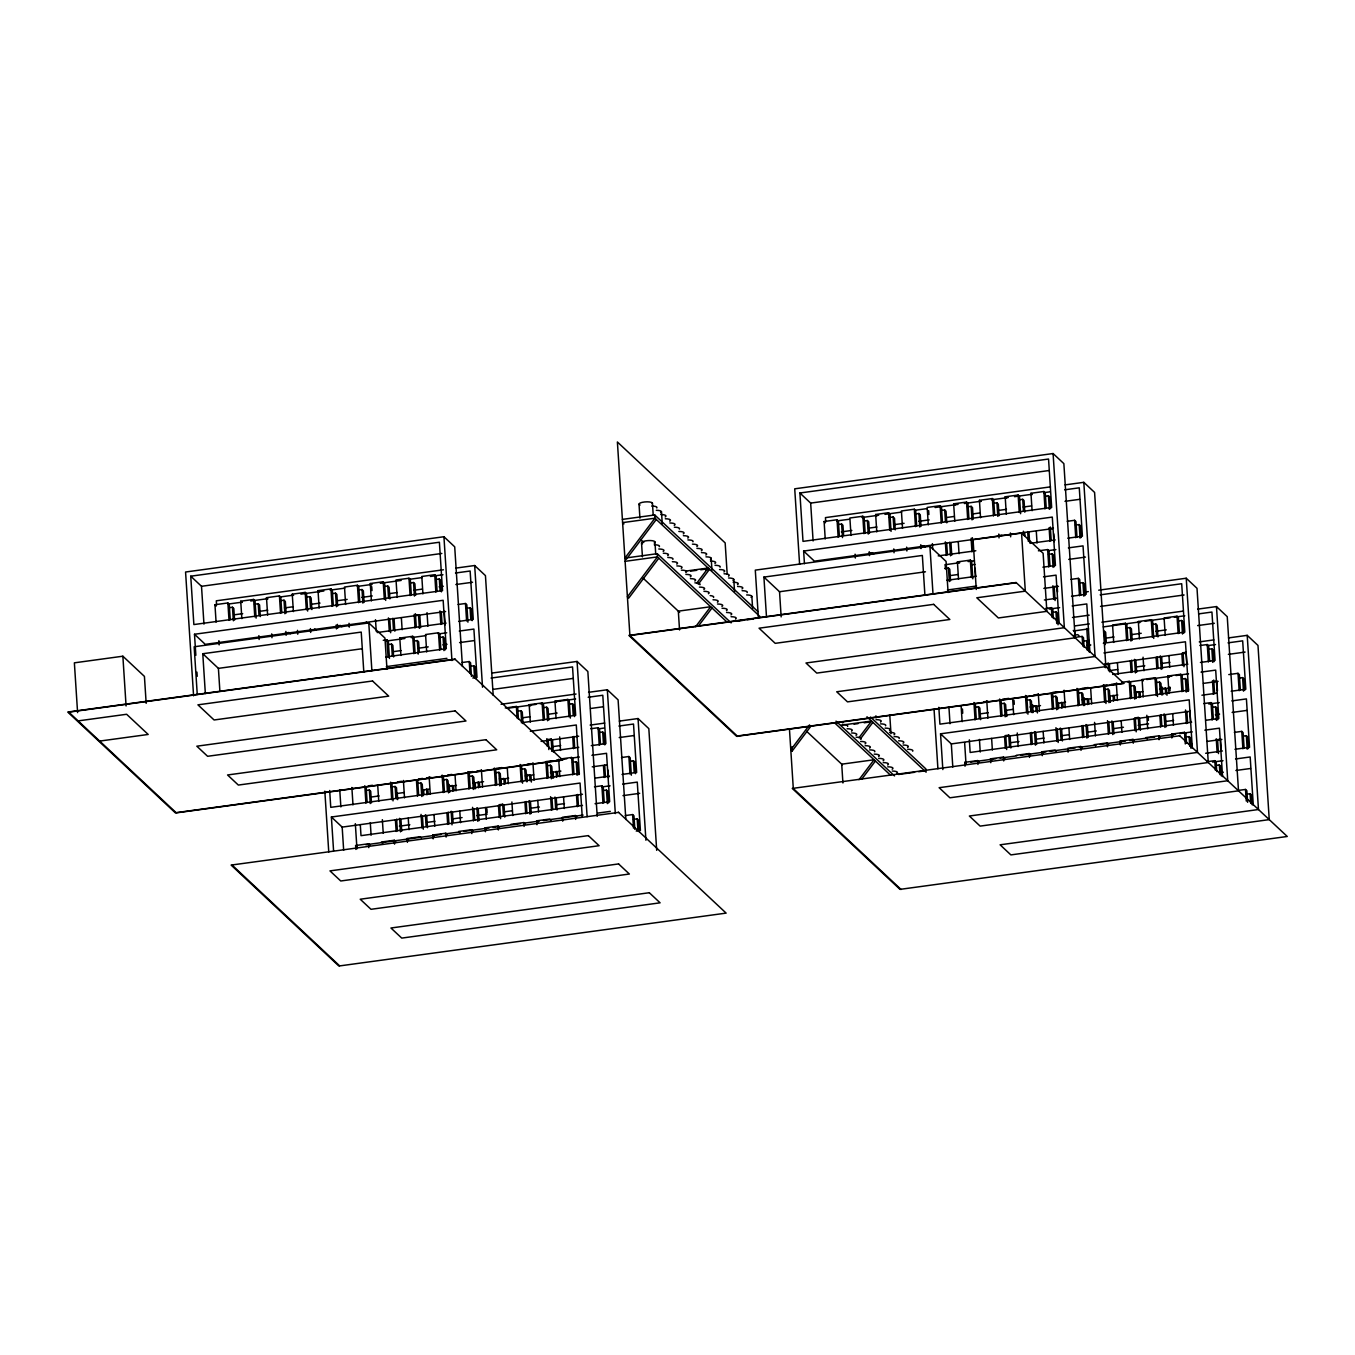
<?xml version="1.0" encoding="UTF-8"?>
<svg xmlns="http://www.w3.org/2000/svg" width="1355" height="1355" viewBox="0 0 1355 1355"><rect width="100%" height="100%" fill="white"/><g stroke="black" fill="none" stroke-linecap="round" stroke-linejoin="round"><path stroke-width="1.5" d="M656.294 519.456L626.247 559.361L624.909 558.091L654.939 518.203L654.736 514.968L622.402 519.388M658.801 558.175L628.754 598.063L627.399 596.81L657.446 556.905L657.243 553.687L624.909 558.091M696.893 582.989L708.157 568.033L685.918 571.065M698.232 584.259L709.495 569.303L705.464 569.845M695.64 626.688L710.664 606.735L678.33 611.156L679.533 629.94M698.232 626.281L712.002 608.005M809.562 724.891L790.795 749.823L792.133 751.093L810.917 726.161M859.019 737.679L871.536 721.063L841.235 725.196M860.374 738.949L872.891 722.317M859.019 779.718L874.043 759.765L841.709 764.186L842.929 782.97M861.628 779.311L875.398 761.036M462.445 666.44L454.704 546.827L443.932 536.732L185.567 572.013L193.579 695.826M1053.089 453.535L1064.352 627.704L805.988 663.002L816.76 673.096L1075.125 637.798L1063.861 463.63L1053.089 453.535L794.724 488.816L799.602 564.374M190.733 576.197L439.393 542.237L442.526 590.611L193.867 624.57L190.733 576.197L201.505 586.292L203.961 624.147M799.89 493L1048.55 459.04L1051.666 507.414L803.007 541.373L799.89 493L810.663 503.095L813.102 540.95M201.505 586.292L441.815 553.467M810.663 503.095L1048.872 470.558M443.424 569.794L216.309 600.807L216.58 605.008M455.924 568.084L474.673 565.526L485.446 575.621L493.186 695.234M1050.481 486.868L825.449 517.61L825.72 521.811M1065.064 484.887L1083.814 482.329L1094.586 492.407L1105.849 666.592L847.502 701.873L836.713 691.778L1095.077 656.498L1083.814 482.329M216.089 622.148L214.954 604.72L227.894 602.958L229.249 604.228L230.248 619.709M241.851 618.625L240.733 601.213L253.656 599.435L255.011 600.705L256.129 618.117M267.629 615.102L266.495 597.691L279.435 595.912L280.773 597.182L281.772 612.663M293.391 611.579L292.257 594.168L305.197 592.406L306.552 593.659L307.67 611.071M319.153 608.073L318.035 590.645L330.959 588.883L332.314 590.136L333.313 605.617M359.786 602.01L358.787 586.529L357.432 585.258L344.509 587.037L345.627 604.449M371.406 600.926L370.271 583.514L383.211 581.752L384.549 583.006L385.684 600.417M411.327 594.964L410.328 579.483L408.973 578.229L396.033 579.991L397.167 597.403M437.089 591.457L436.09 575.977L434.735 574.706L421.812 576.468L422.929 593.897M825.229 538.951L824.111 521.523L837.034 519.761L838.389 521.014L839.389 536.512M865.151 532.989L864.151 517.508L862.813 516.238L849.873 518L851.008 535.428M876.77 531.905L875.652 514.494L888.575 512.715L889.93 513.985L891.048 531.397M916.691 525.943L915.692 510.462L914.337 509.209L901.414 510.971L902.532 528.382M942.453 522.42L941.454 506.939L940.116 505.686L927.176 507.448L928.311 524.859M954.784 521.252L953.649 503.84L966.589 502.061L967.927 503.332L968.944 518.813M980.546 517.729L979.428 500.317L992.351 498.555L993.706 499.809L994.706 515.29M1006.308 514.206L1005.19 496.794L1018.13 495.032L1019.468 496.286L1020.603 513.714M1032.087 510.7L1030.952 493.271L1043.892 491.509L1045.23 492.763L1046.246 508.26M227.742 604.127L242.359 602.128M250.726 600.993L267.443 598.707M279.977 596.996L292.511 595.285M300.878 594.134L323.862 591M330.129 590.136L344.763 588.138M357.297 586.427L371.914 584.428M380.281 583.294L401.182 580.431M409.532 579.296L422.066 577.586M430.433 576.451L442.966 574.723M455.5 573.013L470.134 571.014L473.268 619.404L458.634 621.403M836.882 520.93L849.433 519.219M861.966 517.508L878.684 515.222M884.951 514.358L901.668 512.088M916.285 510.09L926.735 508.65M935.102 507.515L958.087 504.382M964.354 503.518L981.071 501.231M991.521 499.809L1008.239 497.522M1014.505 496.675L1031.223 494.389M1043.756 492.678L1050.023 491.814M1064.657 489.816L1079.274 487.817L1082.408 536.207L1067.774 538.206M228.775 607.751L232.467 607.243L233.822 608.497L234.567 620.116M254.537 604.228L258.229 603.72L259.584 604.991L260.329 616.593M280.316 600.705L284.008 600.197L285.346 601.468L286.108 613.07M306.078 597.182L309.77 596.691L311.125 597.945L311.87 609.564M331.839 593.676L335.532 593.168L336.887 594.422L337.632 606.041M358.313 590.052L362.022 589.544L363.36 590.814L364.105 602.416M384.092 586.529L387.784 586.038L389.122 587.291L389.884 598.91M409.854 583.023L413.546 582.515L414.901 583.768L415.646 595.387M435.616 579.5L439.325 578.991L440.663 580.245L441.408 591.864M837.915 524.554L841.624 524.046L842.962 525.3L843.589 534.988M863.694 521.031L867.386 520.523L868.724 521.794L869.487 533.396M889.456 517.508L893.148 517L894.503 518.271L895.248 529.873M915.218 513.985L918.927 513.494L920.265 514.748L921.01 526.367M940.997 510.479L944.689 509.971L946.027 511.225L946.789 522.844M967.47 506.855L971.162 506.347L972.517 507.617L973.263 519.219M993.232 503.332L996.924 502.824L998.279 504.094L999.025 515.713M1018.994 499.826L1022.703 499.318L1024.041 500.571L1024.803 512.19M1044.773 496.303L1048.465 495.795L1049.82 497.048L1050.565 508.667M625.112 561.326L657.446 556.905L727.262 622.284M234.33 614.797L242.697 613.646M259.415 611.359L267.765 610.224M284.482 607.938L292.849 606.803M311.65 604.228L320.017 603.094M336.734 600.807L347.168 599.384M361.802 597.386L372.252 595.946M388.97 593.676L397.32 592.525M414.037 590.238L422.404 589.103M439.122 586.817L443.288 586.258M455.839 584.53L472.556 582.26M841.387 531.871L851.838 530.449M868.555 528.162L876.922 527.027M893.639 524.741L904.09 523.318M918.707 521.319L929.157 519.897M945.875 517.61L954.225 516.458M973.042 513.901L979.309 513.037M998.11 510.479L1006.477 509.328M1023.194 507.041L1031.545 505.906M1064.979 501.333L1079.613 499.334M195.848 655.295L194.493 634.259L443.153 600.299L446.286 648.672L385.684 656.955M804.447 563.68L803.634 551.062L1052.293 517.085L1055.426 565.475L1042.893 567.186M690.644 571.149L696.707 570.32M700.738 569.778L706.802 568.948M458.092 604.499L465.476 603.5L466.831 604.753L467.949 622.165M1067.232 521.302L1074.634 520.303L1075.972 521.556L1076.971 537.037M285.278 633.022L288.971 632.514L290.326 633.767M336.819 625.976L340.512 625.468L341.85 626.738M414.816 615.322L418.526 614.814L419.864 616.085L420.609 627.687M466.357 608.276L470.049 607.785L471.405 609.039L472.15 620.658M868.657 553.331L872.349 552.823L873.704 554.093M920.197 546.302L923.89 545.794L925.228 547.047M998.195 535.648L1001.904 535.14M1049.735 528.602L1053.428 528.094M1075.497 525.079L1079.207 524.571L1080.545 525.842L1081.29 537.461M445.575 611.528L205.266 644.353L194.493 634.259M1052.632 528.619L814.406 561.156L803.634 551.062M1021.551 533.091L1025.312 591.153L976.803 597.775L998.364 617.965L1046.856 611.342L1043.113 553.28L1021.551 533.091L973.059 539.713L976.278 589.476M146.171 703.347L144.426 676.399L122.865 656.21L74.373 662.832L77.591 712.595M386.971 669.167L384.956 638.07L368.78 622.927L194.172 646.775L197.254 694.471M948.094 592.525L946.078 561.427L929.92 546.285L755.294 570.133L758.394 617.829M205.35 693.574L202.776 653.737L361.226 632.091L363.801 671.928M766.49 616.932L763.915 577.095L922.348 555.448L924.923 595.285M377.147 632.531L446.1 623.114M938.219 555.889L975.837 550.757M1030.173 543.338L1055.24 539.917M383.262 640.305L386.954 639.797L388.309 641.067L389.444 658.479M400.928 655.464L399.793 638.053L412.733 636.291L414.071 637.544L415.07 653.025M440.849 649.502L439.85 634.021L438.495 632.768L425.555 634.53L426.69 651.941M958.527 579.313L957.409 561.885L970.349 560.123L971.687 561.393L972.822 578.805M1038.404 550.824L1047.652 549.571L1048.99 550.824L1049.989 566.305M386.124 641.067L404.925 638.493M411.192 637.646L425.826 635.647M438.359 633.937L446.727 632.785M459.26 631.074L473.894 629.076L477.011 677.466L472.844 678.025M945.129 564.713L959.747 562.715M968.114 561.58L974.38 560.716M1047.517 550.74L1055.867 549.588M1068.401 547.877L1083.035 545.879L1086.168 594.269L1071.534 596.268M387.835 644.59L391.544 644.082L392.882 645.353L393.628 656.955M413.614 641.067L417.306 640.576L418.644 641.83L419.271 651.501M439.376 637.561L443.068 637.053L444.423 638.307L445.168 649.926M944.74 568.524L948.449 568.033L949.787 569.286L950.533 580.905M971.213 564.916L974.923 564.408M1048.516 554.364L1052.225 553.856L1053.563 555.11L1054.326 566.729M202.776 653.737L218.409 668.371L362.259 648.723M763.915 577.095L779.532 591.729L925.465 571.793M392.713 651.721L401.08 650.586M417.797 648.3L428.248 646.877M442.865 644.878L447.048 644.303M459.582 642.592L474.216 640.593M949.635 575.672L957.985 574.52M1068.739 559.395L1085.457 557.108M946.772 580.313L976.023 576.315M386.311 666.626L446.913 658.344M947.399 589.984L976.65 586.004M1043.519 576.857L1056.053 575.147L1059.187 623.537M455.195 659.377L68.783 712.154L176.099 812.661L562.511 759.884M727.195 574.3L725.162 542.915L617.389 441.984L629.906 635.512L1016.318 582.735M737.103 621.183L743.167 620.353M747.215 619.811L753.278 618.981M461.835 662.561L469.237 661.545L470.575 662.815L471.455 676.365M1070.992 579.364L1078.377 578.348L1079.732 579.618L1080.731 595.099M470.117 666.338L473.81 665.83L475.148 667.1L475.91 678.703M1053.496 586.664L1057.188 586.156L1057.561 591.966M1079.258 583.141L1082.95 582.633L1084.305 583.903L1085.05 595.506M1043.841 588.392L1058.475 586.393M78.116 720.894L126.625 714.271L148.186 734.461L99.677 741.083M491.662 673.096L577.078 661.443L587.85 671.521L597.216 816.32M1084.136 592.186L1088.302 591.61M1098.719 590.187L1186.235 578.229L1197.007 588.324L1208.27 762.509L949.906 797.79L939.134 787.695L1197.498 752.415L1186.235 578.229M1044.366 599.977L1056.917 598.249M491.052 678.059L572.538 666.931L575.672 715.321L521.336 722.74M1100.192 594.862L1181.696 583.734L1184.812 632.124L1103.326 643.252M1045.857 608.378L1051.395 607.633L1052.75 608.886L1053.377 618.558M1049.177 609.073L1059.627 607.65M1072.161 605.939L1086.795 603.94L1089.911 652.314M1052.276 612.409L1055.968 611.901L1057.323 613.171L1058.069 624.791M493.474 689.305L572.877 678.449M1100.531 606.396L1184.101 594.981M1072.483 617.457L1089.2 615.17M501.062 704.278L576.061 694.031M588.561 692.32L607.328 689.763L618.1 699.858L625.841 819.47M1074.786 625.908L1089.369 623.927M1101.869 622.216L1183.135 611.122M1197.718 609.123L1216.468 606.566L1227.24 616.66L1238.504 790.829L980.139 826.11L969.367 816.015L1227.732 780.734L1216.468 606.566M505.263 707.971L516.357 706.446L517.695 707.716L518.457 719.319M530.313 722.113L529.178 704.702L542.119 702.923L543.474 704.193L544.473 719.674M556.075 718.59L554.957 701.179L567.88 699.417L569.236 700.671L570.353 718.082M1127.851 640L1126.852 624.52L1125.497 623.249L1112.574 625.011L1113.691 642.439M1139.453 638.916L1138.336 621.505L1151.276 619.726L1152.614 620.996L1153.749 638.408M1179.392 632.954L1178.376 617.474L1177.038 616.203L1164.097 617.982L1165.232 635.393M508.752 708.106L535.919 704.397M540.103 703.821L575.621 698.977M588.155 697.266L602.789 695.267L605.905 743.641L591.288 745.64M1074.024 630.905L1088.641 628.906M1103.275 626.908L1140.893 621.759M1145.06 621.2L1170.144 617.761M1174.311 617.202L1184.761 615.78M1199.395 613.781L1211.929 612.054L1215.062 660.444L1200.428 662.443M517.237 711.24L520.93 710.731L522.268 712.002L523.03 723.604M542.999 707.716L546.692 707.208L548.047 708.479L548.792 720.081M568.761 704.193L572.471 703.702L573.809 704.956L574.554 716.575M1074.142 635.173L1077.835 634.665L1079.173 635.935M1126.378 628.043L1130.07 627.534L1131.425 628.805L1132.17 640.407M1152.14 624.52L1155.849 624.011L1157.187 625.282L1157.949 636.884M1177.918 620.996L1181.611 620.488L1182.966 621.759L1183.711 633.361M1074.752 637.426L1082.137 636.41L1083.475 637.68L1084.102 647.351M521.624 717.913L529.974 716.761M548.775 714.204L557.142 713.052M590.577 708.496L603.111 706.785M1082.713 641.271L1088.98 640.424M1105.697 638.137L1114.047 637.002M1130.764 634.716L1141.215 633.293M1155.849 631.295L1166.282 629.855M1197.634 625.587L1214.351 623.3M1086.608 645.539L1090.792 644.963M530.33 731.277L576.298 724.993L579.296 774.501M1103.952 652.924L1185.439 641.796L1188.572 690.186L939.913 724.146L938.829 707.31M590.136 725.094L604.72 723.096M619.303 721.114L638.053 718.54L648.825 728.634L656.701 850.347M1199.277 641.897L1213.86 639.899M1228.46 637.917L1247.21 635.343L1257.982 645.437L1269.245 819.623L1010.881 854.903L1000.109 844.809L1258.473 809.528L1247.21 635.343M590.746 728.736L598.131 727.737L599.469 728.99L600.485 744.471M1199.886 645.539L1207.271 644.54L1208.626 645.793L1209.625 661.274M597.995 728.905L604.262 728.042M618.896 726.043L633.513 724.044L636.647 772.435L622.013 774.433M1207.136 645.708L1215.503 644.557M1228.036 642.846L1242.67 640.847L1245.804 689.238L1231.17 691.236M547.471 739.559L551.163 739.051L552.518 740.321L553.263 751.923M599.012 732.53L602.704 732.022L604.059 733.275L604.804 744.894M1182.39 652.839L1186.082 652.331L1186.828 663.95M1208.152 649.316L1211.844 648.825L1213.199 650.078L1213.945 661.697M541.102 741.371L578.721 736.222M1104.274 664.441L1185.777 653.313M552.349 746.69L560.716 745.555M619.218 737.56L633.852 735.562M1109.254 670.64L1117.621 669.489M1136.422 666.931L1144.789 665.779M1161.506 663.493L1169.856 662.358M1228.375 654.363L1245.093 652.077M551.587 751.06L578.754 747.35M1112.675 674.434L1187.895 664.153M560.563 758.986L571.641 757.462L572.996 758.732L573.995 774.213M1121.872 682.31L1129.257 681.311L1130.595 682.564L1131.611 698.045M1143.214 696.978L1142.096 679.549L1155.019 677.788L1156.374 679.058L1157.492 696.47M1168.975 693.455L1167.858 676.043L1180.798 674.265L1182.136 675.535L1183.135 691.016M368.323 785.849L372.506 785.29M397.574 781.852L401.757 781.293M418.475 779.006L422.658 778.431M426.825 777.855L431.009 777.296M447.726 775.009L451.909 774.433M468.627 772.147L472.81 771.588M476.977 771.012L481.161 770.436M495.795 768.437L502.061 767.591M527.129 764.169L531.312 763.593M545.946 761.595L552.213 760.731M556.38 760.172L566.83 758.749M571.014 758.173L579.381 757.022M591.915 755.311L606.532 753.312L609.665 801.703L595.048 803.701M983.747 701.805L987.914 701.229M1002.548 699.231L1008.814 698.367M1033.899 694.946L1038.066 694.387M1052.699 692.388L1056.883 691.812M1081.951 688.391L1088.217 687.527M1102.851 685.528L1107.035 684.952M1111.202 684.394L1117.468 683.53M1127.919 682.107L1142.553 680.108M1146.736 679.533L1171.804 676.111M1175.988 675.535L1188.521 673.825M1201.055 672.114L1215.689 670.115L1218.822 718.506L1206.272 720.216M737.222 736.019L1123.634 683.242M365.681 790.507L369.373 789.999L370.711 791.269L371.473 802.871M391.443 786.984L395.135 786.493L396.49 787.746L397.235 799.365M417.204 783.478L420.897 782.97L422.252 784.223L422.997 795.842M442.983 779.955L446.676 779.447L448.014 780.7L448.776 792.319M468.745 776.432L472.438 775.924L473.793 777.194L474.538 788.796M495.219 772.807L498.911 772.316L500.266 773.57L501.011 785.189M520.981 769.301L524.69 768.793L526.028 770.047L526.773 781.666M546.759 765.778L550.452 765.27L551.79 766.54L552.552 778.143M572.521 762.255L576.214 761.747L577.569 763.017L578.314 774.62M974.821 707.31L978.513 706.802L979.868 708.072L980.614 719.674M1000.583 703.787L1004.292 703.279L1005.63 704.549L1006.375 716.151M1026.362 700.264L1030.054 699.773L1031.392 701.026L1032.154 712.645M1052.124 696.758L1055.816 696.25L1057.171 697.503L1057.916 709.122M1077.886 693.235L1081.595 692.727L1082.933 693.997L1083.678 705.599M1104.359 689.61L1108.068 689.119L1109.406 690.373L1110.168 701.992M1130.138 686.104L1133.83 685.596L1135.185 686.85L1135.93 698.469M1155.9 682.581L1159.592 682.073L1160.947 683.343L1161.692 694.946M1181.662 679.058L1185.371 678.55L1186.709 679.82L1187.471 691.423M854.023 724.18L858.071 723.621M864.134 722.791L870.198 721.961M621.471 757.53L628.872 756.513L630.211 757.784L631.345 775.196M1228.782 674.587L1238.013 673.316L1239.368 674.587L1240.367 690.068M448.657 786.036L452.367 785.544L453.705 786.798L453.959 790.676M500.198 779.006L503.891 778.498L505.246 779.752L505.5 783.63M525.96 775.483L529.67 774.975L531.008 776.246L531.38 782.038M629.736 761.307L633.446 760.799L634.784 762.069L635.529 773.671M1032.036 706.362L1035.745 705.853L1037.083 707.124L1037.456 712.933M1083.577 699.316L1087.269 698.824L1088.624 700.078L1088.878 703.956M1135.117 692.286L1138.81 691.778L1140.165 693.049L1140.402 696.91M1161.591 688.662L1165.283 688.171L1166.638 689.424L1167.011 695.234M1213.132 681.633L1216.824 681.125L1217.451 690.796M1238.893 678.11L1242.586 677.602L1243.941 678.872L1244.686 690.474M370.745 797.096L379.095 795.944M395.812 793.657L404.18 792.523M422.98 789.948L429.247 789.101M448.065 786.527L456.415 785.392M473.132 783.105L483.583 781.683M500.3 779.396L508.65 778.244M525.367 775.975L533.735 774.823M550.452 772.536L560.902 771.114M592.237 766.828L606.871 764.847M979.885 713.899L988.252 712.747M1004.97 710.46L1013.32 709.326M1030.037 707.039L1040.488 705.616M1057.205 703.33L1065.555 702.195M1082.272 699.908L1090.639 698.757M1109.44 696.199L1117.807 695.047M1134.525 692.778L1142.875 691.626M1159.592 689.339L1170.043 687.917M1203.477 683.36L1218.111 681.362M579.432 773.383L330.756 807.343L329.671 790.507M594.862 778.143L609.479 776.144M1201.919 695.217L1216.536 693.218M333.567 850.669L331.382 817.014L580.059 783.055L582.227 816.709M942.843 769.572L940.539 733.817L1189.199 699.858L1192.332 748.231M594.489 786.798L601.891 785.798L603.229 787.052L604.228 802.533M1203.647 703.601L1211.031 702.601L1212.386 703.855L1213.386 719.336M601.755 786.95L610.106 785.815M622.639 784.105L637.273 782.106L640.407 830.48L636.223 831.055M1208.812 704.041L1219.263 702.618M1231.797 700.908L1246.414 698.909L1249.547 747.283L1234.93 749.281M498.979 804.751L502.688 804.243L504.026 805.514L504.771 817.116M602.755 790.575L606.464 790.084L607.802 791.337L608.564 802.956M1005.054 735.63L1008.764 735.121L1010.102 736.392L1010.864 748.011M1134.609 717.947L1138.302 717.439L1139.657 718.692L1140.402 730.311M1211.912 707.378L1215.604 706.87L1216.959 708.14L1217.705 719.759M331.382 817.014L342.171 827.109L582.464 794.284M940.539 733.817L951.312 743.912L1189.521 711.375M399.386 826.16L409.837 824.738M426.554 822.451L434.904 821.316M451.622 819.03L462.072 817.59M476.706 815.608L487.156 814.169M503.874 811.882L512.224 810.747M531.024 808.173L539.392 807.038M556.109 804.751L564.459 803.617M622.978 795.622L639.696 793.336M1010.627 742.676L1018.977 741.541M1035.694 739.254L1044.061 738.102M1060.779 735.833L1069.129 734.681M1087.946 732.123L1096.297 730.972M1113.014 728.685L1123.464 727.262M1138.098 725.264L1148.532 723.841M1165.249 721.554L1173.616 720.42M1215.401 714.712L1219.585 714.136M1232.118 712.425L1246.752 710.427M582.498 805.412L361.006 835.662L360.328 825.144M1191.655 722.215L970.146 752.465L969.333 739.847M355.857 849.416L355.62 845.537L368.543 843.775L369.898 845.046M395.66 841.523L394.322 840.252L381.382 842.031L382.737 843.284M407.398 842.37L407.144 838.508L420.084 836.746L421.439 838M433.16 838.864L432.923 834.985L445.846 833.223L447.201 834.477M472.963 830.954L471.625 829.7L458.684 831.462L460.039 832.732M485.412 831.716L485.158 827.854L498.098 826.076L499.436 827.346M510.92 824.331L523.86 822.57L525.215 823.823M536.953 824.687L536.699 820.808L549.622 819.047L550.977 820.3M576.739 816.794L575.401 815.524L562.461 817.285L562.715 821.164M965.014 766.219L964.76 762.34L977.7 760.578L979.038 761.849M990.776 762.696L990.522 758.834L1003.462 757.055L1004.817 758.326M1016.301 755.311L1029.224 753.532L1030.579 754.803M1042.317 755.667L1042.063 751.788L1055.003 750.026L1056.341 751.28M1082.12 747.757L1080.765 746.503L1067.825 748.265L1068.079 752.144M1108.593 744.149L1107.238 742.879L1094.315 744.657L1095.653 745.911M1120.331 744.996L1120.077 741.134L1133.017 739.373L1134.355 740.626M1160.117 737.103L1158.779 735.85L1145.839 737.611L1147.194 738.882M1171.855 737.967L1171.618 734.088L1184.541 732.327L1185.896 733.597L1186.523 743.268M365.816 844.775L441.036 834.494M445.219 833.918L459.836 831.919M464.02 831.36L489.104 827.922M493.271 827.363L520.439 823.654M524.622 823.078L539.239 821.079M543.423 820.503L583.124 815.083M597.758 813.085L610.292 811.374M970.773 762.137L995.857 758.715M1000.041 758.139L1016.741 755.87M1020.925 755.294L1046.009 751.873M1050.176 751.297L1075.26 747.875M1079.444 747.299L1096.161 745.013M1100.328 744.454L1125.412 741.016M1129.596 740.457L1154.663 737.018M1158.847 736.459L1175.564 734.173M1179.731 733.597L1192.281 731.886M1204.815 730.176L1219.432 728.177L1222.566 776.567M618.574 812.39L231.129 865.083L338.902 966.013L726.128 913.118L618.354 812.187M1179.714 735.765L792.269 788.441L900.025 889.371L1287.25 836.475L1179.494 735.545M898.484 774.484L914.642 772.282M918.69 771.723L924.754 770.893M1185.422 737.12L1189.114 736.612L1190.469 737.865L1191.096 747.554M625.231 815.591L632.616 814.575L633.971 815.846L634.834 829.379M1234.371 732.394L1241.773 731.378L1243.111 732.649L1244.11 748.129M633.496 819.369L637.189 818.86L638.544 820.131L639.289 831.733M1216.875 739.695L1220.567 739.186L1221.329 750.789M1242.654 736.172L1246.346 735.663L1247.684 736.934L1248.446 748.536M1207.237 741.405L1221.854 739.407M1205.662 753.278L1222.379 750.992M1207.39 761.662L1214.791 760.646L1216.129 761.917L1216.756 771.588M1212.556 762.103L1223.006 760.68M1235.557 758.969L1250.174 756.971L1253.307 805.344M1215.672 765.44L1219.364 764.931L1220.703 766.202L1221.329 775.873M1219.161 772.773L1223.345 772.198M1235.879 770.487L1250.513 768.488M1238.131 790.439L1245.516 789.44L1246.871 790.693L1247.616 802.312M1246.397 794.233L1250.089 793.725L1251.444 794.979L1252.071 804.667M1030.952 493.271L1032.307 494.541M1005.19 496.794L1006.528 498.064M1138.336 621.505L1139.674 622.758M1167.858 676.043L1169.196 677.297M979.428 500.317L980.766 501.57M1142.096 679.549L1143.434 680.82M953.649 503.84L955.004 505.093M1088.15 629.804L1086.795 628.534L1087.93 645.945M1073.262 630.38L1074.6 631.65L1074.989 637.46M1171.618 734.088L1172.956 735.359M1117.672 684.343L1116.317 683.072L1117.452 700.484M957.409 561.885L958.747 563.155M1120.077 741.134L1121.415 742.388M875.652 514.494L876.99 515.747M824.111 521.523L825.449 522.793M1042.063 751.788L1043.418 753.041M990.522 758.834L991.877 760.087M964.76 762.34L966.115 763.61M654.736 514.968L757.885 611.579M870.469 717.032L925.888 768.929L926.092 772.164L866.963 716.778M759.833 616.44L654.939 518.203L622.606 522.624L623.961 523.877M657.243 553.687L731.141 622.894M836.018 721.131L894.52 775.924M640.729 539.595L643.794 542.457M834.392 722.621L890.642 775.314M643.235 578.297L679.668 612.426M806.632 731.327L842.387 764.813M629.906 635.512L737.679 736.443M901.058 889.473L793.302 788.542L789.44 728.956M554.957 701.179L556.295 702.432M529.178 704.702L530.533 705.955M370.271 583.514L371.626 584.767M399.793 638.053L401.148 639.306M366.273 621.945L367.628 623.215M318.035 590.645L319.374 591.915M536.699 820.808L538.037 822.079M292.257 594.168L293.612 595.421M314.733 628.991L316.088 630.244M266.495 597.691L267.85 598.944M485.158 827.854L486.513 829.108M430.517 778.193L429.162 776.923L430.297 794.352M240.733 601.213L242.071 602.467M214.954 604.72L216.309 605.99M432.923 834.985L434.261 836.255M407.144 838.508L408.499 839.761M353.215 788.746L351.86 787.492L352.994 804.904M355.62 845.537L356.958 846.807M232.162 865.168L339.478 965.692M1242.586 677.602L1243.467 691.152M1246.346 735.663L1247.21 749.213M1250.089 793.725L1250.716 803.396M1238.013 673.316L1239.148 690.745M1241.773 731.378L1242.891 748.79M1245.516 789.44L1246.278 801.042M1211.844 648.825L1212.725 662.375M1213.724 680.041L1214.588 693.591M1215.604 706.87L1216.485 720.42M1217.603 740.033L1218.467 753.583M1219.364 764.931L1219.991 774.62M1212.488 680.718L1213.369 694.251M1216.248 738.763L1217.129 752.313M1207.271 644.54L1208.406 661.951M1211.031 702.601L1212.166 720.013M1214.791 760.646L1215.418 770.334M1188.081 685.495L1188.454 691.304M1189.842 710.393L1190.588 722.012M1191.824 743.556L1192.078 747.418M1186.726 684.224L1187.099 690.034M1190.486 742.286L1190.859 748.096M1181.611 620.488L1182.492 634.038M1185.371 678.55L1186.235 692.1M1189.114 736.612L1189.741 746.283M1183.101 653.195L1183.982 666.728M1186.861 711.24L1187.607 722.859M1181.882 653.855L1182.644 665.474M1185.506 709.986L1186.387 723.536M1177.038 616.203L1178.156 633.632M1180.798 674.265L1181.916 691.694M1184.541 732.327L1185.303 743.946M1168.958 655.634L1169.704 667.236M1172.702 713.679L1173.464 725.298M1169.822 686.968L1170.076 690.847M1165.283 688.171L1165.656 693.963M1161.658 657.124L1162.421 668.726M1166.164 726.788L1165.419 715.186L1164.064 713.916L1164.944 727.466M1160.32 655.854L1161.201 669.404M1162.184 687.07L1162.675 694.81M1161.083 689.678L1161.337 693.557M1155.849 624.011L1156.594 635.63M1159.592 682.073L1160.354 693.692M1157.339 656.701L1158.085 668.32M1161.1 714.763L1161.845 726.382M1156.12 657.378L1156.865 668.997M1159.88 715.44L1160.625 727.042M1151.276 619.726L1152.394 637.155M1155.019 677.788L1156.154 695.2M1158.779 735.85L1159.033 739.711M1148.159 716.524L1148.413 720.403M1143.061 657.209L1143.942 670.759M1146.821 715.271L1147.685 728.821M1138.81 691.778L1139.182 697.588M1136.642 672.249L1135.897 660.647L1134.542 659.377L1135.422 672.927M1138.302 717.439L1139.047 729.041M1135.829 692.625L1136.201 698.435M1130.07 627.534L1130.951 641.084M1133.83 685.596L1134.711 699.146M1131.577 660.224L1132.323 671.843M1135.321 718.285L1136.201 731.836M1130.358 660.901L1131.103 672.503M1134.101 718.963L1134.863 730.565M1125.497 623.249L1126.632 640.661M1129.257 681.311L1130.375 698.723M1133.017 739.373L1133.254 743.234M1117.418 662.663L1118.163 674.282M1121.178 720.725L1121.923 732.344M1114.64 700.433L1114.386 696.555L1113.048 695.301L1113.42 701.111M1109.914 671.995L1109.423 664.255L1108.068 663.002L1108.576 670.742M1113.929 733.919L1113.183 722.317L1111.828 721.046L1112.709 734.596M1110.067 696.148L1110.439 701.958M1106.273 641.999L1105.663 632.311L1104.308 631.057L1105.189 644.607M1108.068 689.119L1108.932 702.652M1105.104 663.848L1105.341 667.71M1108.847 721.893L1109.61 733.512M1107.509 720.64L1108.373 734.19M1105.968 703.499L1104.833 686.087L1103.495 684.834L1104.613 702.246M1107.238 742.879L1107.492 746.757M1094.569 722.401L1095.45 735.951M1088.675 651.636L1088.048 641.965L1086.71 640.695L1087.337 650.366M1090.673 688.526L1091.673 704.007M1079.207 524.571L1080.071 538.121M1082.95 582.633L1083.831 596.183M1087.269 698.824L1087.642 704.617M1074.634 520.303L1075.751 537.715M1078.377 578.348L1079.512 595.777M1082.137 636.41L1082.764 646.081M1088.167 737.442L1087.404 725.84L1086.066 724.569L1086.93 738.119M1084.169 697.723L1084.678 705.481M1081.595 692.727L1082.34 704.346M1083.085 725.416L1083.831 737.035M1081.866 726.094L1082.611 737.713M1079.359 705.193L1078.36 689.712L1077.005 688.442L1078.14 705.853M1080.765 746.503L1081.019 750.365M1068.926 727.855L1069.671 739.474M1064.082 690.203L1065.199 707.632M1053.8 533.904L1054.309 541.644M1063.099 707.462L1062.862 703.601L1061.507 702.33L1061.88 708.14M1048.465 495.795L1049.346 509.345M1052.225 553.856L1053.089 567.406M1055.968 611.901L1056.731 623.52M1050.328 527.01L1051.209 540.56M1054.207 587.003L1055.088 600.553M1049.109 527.688L1049.989 541.238M1052.869 585.75L1053.733 599.283M1062.388 740.965L1061.642 729.346L1060.288 728.092L1061.05 739.695M1058.526 703.194L1058.78 707.056M1043.892 491.509L1045.01 508.921M1047.652 549.571L1048.77 566.983M1051.395 607.633L1052.022 617.304M1055.816 696.25L1056.697 709.8M1057.323 728.939L1058.187 742.489M1055.968 727.669L1056.849 741.219M1052.598 693.218L1053.597 708.699M1051.378 693.896L1052.378 709.376M1036.304 531.38L1037.049 542.999M1043.164 731.378L1043.909 742.997M1029.631 542.559L1029.004 532.888L1027.666 531.617L1028.293 541.289M1038.303 693.726L1039.437 711.155M1022.703 499.318L1023.448 510.92M1024.685 532.464L1024.939 536.343M1035.745 705.853L1036.118 711.663M1023.347 531.211L1023.584 535.073M1036.626 744.488L1035.881 732.869L1034.526 731.615L1035.406 745.165M1032.629 704.769L1033.137 712.51M1018.13 495.032L1019.248 512.444M1030.054 699.773L1030.799 711.375M1031.545 732.462L1032.307 744.064M1030.325 733.14L1031.07 744.742M1027.954 714.17L1026.819 696.741L1025.481 695.488L1026.599 712.899M1029.224 753.532L1029.478 757.411M1010.407 532.972L1010.661 536.834M1017.266 732.97L1018.147 746.503M1014.014 700.45L1014.268 704.312M1012.676 699.18L1013.676 714.661M996.924 502.824L997.805 516.374M998.787 534.056L999.042 537.918M1008.764 735.121L1009.509 746.74M1006.409 710.139L1006.816 716.456M992.351 498.555L993.486 515.967M1004.292 703.279L1005.156 716.829M1005.783 735.985L1006.663 749.518M1004.563 736.646L1005.308 748.265M1001.057 700.264L1002.056 715.745M999.702 698.994L1000.837 716.422M1003.462 757.055L1003.716 760.934M991.623 738.424L992.368 750.026M986.779 700.772L987.897 718.184M971.162 506.347L972.043 519.897M975.16 568.287L975.668 576.027M972.314 537.664L973.195 551.214M971.095 538.341L971.975 551.891M966.589 502.061L967.707 519.49M970.349 560.123L971.467 577.535M978.513 706.802L979.275 718.421M979.428 739.423L980.241 752.042M976.294 719.268L975.295 703.787L973.94 702.517L975.075 719.945M977.7 760.578L977.954 764.457M958.29 542.034L959.035 553.653M962.457 709.004L962.727 713.204M964.625 742.574L965.98 763.559M951.752 555.144L951.007 543.541L949.652 542.271L950.533 555.821M961.135 706.226L962.135 721.707M944.689 509.971L945.434 521.573M948.449 568.033L949.313 581.566M946.671 543.118L947.433 554.737M945.333 541.865L946.213 555.415M945.214 565.001L945.468 568.88M940.116 505.686L941.234 523.098M948.923 706.887L950.007 723.722M951.312 743.912L952.802 767.049M932.392 543.626L932.765 549.436M928.649 510.649L928.903 514.51M929.92 546.285L933.002 593.981M934.103 710.054L937.914 768.81M918.927 513.494L919.791 527.027M920.79 544.71L921.027 548.572M914.337 509.209L915.472 526.621M906.63 547.149L906.885 551.011M893.148 517L893.91 528.619M893.792 548.894L894.046 552.772M888.575 512.715L889.71 530.144M889.761 714.763L890.98 733.597M867.386 520.523L868.267 534.073M869.249 551.739L869.504 555.618M862.813 516.238L863.931 533.667M855.09 554.178L855.344 558.057M841.624 524.046L842.488 537.596M837.034 519.761L838.169 537.173M791.879 746.91L792.133 751.093M779.532 591.729L781.158 616.898M751.839 596.352L752.618 608.293M733.766 579.432L734.546 591.373M711.189 558.277L711.951 570.218M661.477 511.716L662.256 523.657M652.449 503.264L653.212 515.205M654.939 541.966L655.718 553.907M639.035 504.196L639.933 518.135M641.525 542.898L642.439 556.837M638.053 718.54L645.929 840.252M633.446 760.799L634.191 772.418M637.189 818.86L637.951 830.48M628.872 756.513L629.99 773.942M632.616 814.575L633.496 828.125M607.328 689.763L615.322 813.576M608.039 770.131L608.547 777.872M602.704 732.022L603.449 743.624M606.464 790.084L607.328 803.617M604.703 765.168L605.448 776.788M603.466 765.846L604.228 777.465M598.131 727.737L599.249 745.148M601.891 785.798L603.009 803.21M577.078 661.443L587.121 816.726M572.471 703.702L573.216 715.305M576.214 761.747L577.095 775.297M573.961 736.392L574.706 747.994M577.721 794.437L578.466 806.056M572.742 737.052L573.487 748.671M576.485 795.114L577.247 806.733M567.88 699.417L569.015 716.829M571.641 757.462L572.775 774.891M575.401 815.524L575.655 819.402M559.683 736.883L560.547 750.433M563.561 796.876L564.307 808.495M558.7 759.24L559.835 776.652M557.735 776.5L557.481 772.621L556.143 771.368L556.515 777.16M557.024 809.985L556.278 798.383L554.923 797.113L555.669 808.732M551.163 739.051L551.925 750.67M553.162 772.215L553.534 778.024M546.692 707.208L547.572 720.758M550.452 765.27L551.333 778.82M548.199 739.898L548.826 749.586M551.942 797.96L552.705 809.579M546.844 738.644L547.352 746.385M550.604 796.706L551.468 810.256M547.217 762.255L548.216 777.736M542.119 702.923L543.253 720.352M545.997 762.916L546.997 778.397M537.783 800.399L538.545 812.018M532.938 762.746L534.073 780.175M529.67 774.975L530.042 780.785M531.262 813.508L530.499 801.889L529.161 800.636L530.025 814.186M526.553 773.891L527.061 781.632M520.93 710.731L521.675 722.351M524.69 768.793L525.435 780.395M526.18 801.483L526.926 813.102M524.961 802.16L525.706 813.762M522.573 783.19L521.455 765.761L520.1 764.508L521.235 781.92M516.357 706.446L517.102 718.065M523.86 822.57L524.114 826.431M511.902 801.991L512.766 815.541M507.295 768.2L508.294 783.698M503.891 778.498L504.263 784.308M502.688 804.243L503.433 815.862M500.91 779.345L501.299 785.155M499.572 778.092L499.826 781.954M498.911 772.316L499.792 785.849M499.707 805.09L500.588 818.64M498.488 805.768L499.233 817.387M495.693 769.284L496.692 784.765M494.338 768.031L495.473 785.443M498.098 826.076L498.352 829.954M474.673 565.526L482.532 687.239M486.902 808.799L487.139 812.678M485.547 807.546L486.293 819.148M481.398 769.792L482.532 787.204M470.049 607.785L470.812 619.387M473.81 665.83L474.555 677.449M479.721 787.153L479.467 783.275L478.129 782.021L478.501 787.831M465.476 603.5L466.611 620.912M469.237 661.545L469.982 673.164M479.009 820.639L478.264 809.037L476.909 807.766L477.79 821.316M475.148 782.868L475.52 788.678M473.81 781.598L474.182 787.407M472.438 775.924L473.318 789.474M473.928 808.613L474.69 820.232M472.59 807.36L473.471 820.91M470.219 788.39L469.22 772.909L467.865 771.639L468.999 789.067M471.625 829.7L471.862 833.579M443.932 536.732L451.943 660.546M459.785 811.052L460.531 822.671M444.288 611.291L445.168 624.841M455.06 775.348L456.059 790.829M439.325 578.991L440.07 590.611M441.307 612.138L442.052 623.757M443.068 637.053L443.949 650.603M452.367 785.544L452.739 791.337M439.969 610.885L440.832 624.435M453.112 822.231L452.485 812.543L451.147 811.289L452.028 824.839M449.25 784.443L449.758 792.184M434.735 574.706L435.87 592.118M438.495 632.768L439.63 650.18M448.031 785.121L448.539 792.861M446.676 779.447L447.421 791.049M448.166 812.136L448.912 823.755M446.947 812.814L447.692 824.416M444.44 791.913L443.441 776.415L442.103 775.162L443.221 792.573M445.846 833.223L446.1 837.085M427.028 612.646L427.909 626.196M434.007 814.575L434.769 826.194M418.526 614.814L419.389 628.364M428.197 794.182L427.943 790.321L426.588 789.05L426.961 794.86M413.546 582.515L414.427 596.065M415.409 613.73L416.29 627.28M417.306 640.576L418.187 654.109M414.19 614.408L415.07 627.958M427.469 827.685L426.723 816.066L425.385 814.812L426.131 826.415M423.607 789.897L423.861 793.776M408.973 578.229L410.108 595.641M412.733 636.291L413.851 653.703M422.269 788.644L422.641 794.453M420.897 782.97L421.778 796.52M422.404 815.659L423.285 829.209M421.049 814.389L421.93 827.939M417.679 779.938L418.678 795.419M416.459 780.615L417.459 796.096M401.385 618.1L402.13 629.719M408.245 818.098L408.99 829.7M394.847 631.21L394.102 619.591L392.747 618.337L393.509 629.94M403.4 780.446L404.518 797.858M387.784 586.038L388.529 597.64M391.544 644.082L392.289 655.701M389.766 619.184L390.647 632.734M388.428 617.914L389.308 631.464M400.961 819.589L401.707 831.208M399.606 818.335L400.487 831.868M397.269 793.352L397.676 799.653M383.211 581.752L384.329 599.164M386.954 639.797L388.089 657.226M395.135 786.493L395.88 798.095M396.625 819.182L397.388 830.784M395.406 819.843L396.168 831.462M393.035 800.873L391.917 783.461L390.562 782.208L391.697 799.619M394.322 840.252L394.559 844.131M375.487 619.692L376.25 631.295M371.744 586.715L371.998 590.577M382.347 819.673L383.228 833.223M368.78 622.927L371.88 670.623M377.757 785.9L378.756 801.381M362.022 589.544L362.886 603.094M357.432 585.258L358.567 602.687M369.373 789.999L370.237 803.549M370.288 822.621L371.101 835.239M366.138 786.984L367.137 802.465M364.8 785.714L365.918 803.142M368.543 843.775L368.797 847.654M349.014 623.3L349.268 627.179M355.332 823.671L356.958 848.857M335.532 593.168L336.413 606.718M337.412 624.384L337.649 628.263M336.175 625.062L336.43 628.923M330.959 588.883L332.094 606.295M339.766 790.084L340.867 806.919M342.171 827.109L343.662 850.246M324.827 791.151L328.757 852.007M309.77 596.691L310.515 608.293M310.414 628.585L310.668 632.446M305.197 592.406L306.332 609.818M297.473 630.346L297.727 634.208M284.008 600.197L284.889 613.747M285.871 631.43L286.125 635.292M279.435 595.912L280.553 613.341M271.711 633.869L271.965 637.731M258.229 603.72L258.991 615.339M258.873 635.614L259.127 639.492M253.656 599.435L254.791 616.864M232.467 607.243L233.348 620.793M227.894 602.958L229.029 620.37M218.883 640.678L219.154 644.878M218.409 668.371L219.9 691.44M196.932 672.114L197.203 676.331M122.865 656.21L126.083 705.972M878.701 758.36A6.724 1.846 -3.7 0 1 883.138 760.765M887.745 766.811A6.724 1.846 -3.7 0 1 892.183 769.234M856.106 737.188A6.724 1.846 -3.7 0 1 861.153 739.119M883.223 762.577A6.724 1.846 -3.7 0 1 887.661 764.999M865.151 745.657A6.724 1.846 -3.7 0 1 869.588 748.079M869.673 749.891A6.724 1.846 -3.7 0 1 874.72 751.805M874.178 754.125A6.724 1.846 -3.7 0 1 878.616 756.53M842.556 724.502A6.724 1.846 -3.7 0 1 847.603 726.416M843.25 721.69A6.724 1.846 -3.7 0 1 842.471 722.689M892.251 771.046A6.724 1.846 -3.7 0 1 896.688 773.468M860.628 741.422A6.724 1.846 -3.7 0 1 865.066 743.844M847.078 728.736A6.724 1.846 -3.7 0 1 851.516 731.141M851.601 732.97A6.724 1.846 -3.7 0 1 856.038 735.375M885.069 728.109A6.724 1.846 -3.7 0 1 889.507 730.514M889.591 732.344A6.724 1.846 -3.7 0 1 894.029 734.749M894.114 736.561A6.724 1.846 -3.7 0 1 899.161 738.492M898.636 740.795A6.724 1.846 -3.7 0 1 903.074 743.218M876.041 719.64A6.724 1.846 -3.7 0 1 880.479 722.063M875.703 715.982A6.724 1.846 -3.7 0 1 875.957 717.828M903.141 745.03A6.724 1.846 -3.7 0 1 907.579 747.452M880.564 723.875A6.724 1.846 -3.7 0 1 885.611 725.789M907.664 749.264A6.724 1.846 -3.7 0 1 912.711 751.195M746.639 594.93A6.724 1.846 -3.7 0 1 751.077 597.335M742.117 590.695A6.724 1.846 -3.7 0 1 747.164 592.609M737.594 586.461A6.724 1.846 -3.7 0 1 742.032 588.883M733.072 582.227A6.724 1.846 -3.7 0 1 737.51 584.649M735.579 620.929A6.724 1.846 -3.7 0 1 738.661 621.2M731.056 616.711A6.724 1.846 -3.7 0 1 735.494 619.116M728.567 577.992A6.724 1.846 -3.7 0 1 733.004 580.414M724.044 573.775A6.724 1.846 -3.7 0 1 728.482 576.18M726.551 612.477A6.724 1.846 -3.7 0 1 730.989 614.882M722.029 608.243A6.724 1.846 -3.7 0 1 726.466 610.648M719.522 569.54A6.724 1.846 -3.7 0 1 723.96 571.946M715 565.306A6.724 1.846 -3.7 0 1 720.047 567.22M717.506 604.008A6.724 1.846 -3.7 0 1 721.944 606.43M712.984 599.774A6.724 1.846 -3.7 0 1 717.422 602.196M710.494 561.072A6.724 1.846 -3.7 0 1 714.932 563.477M710.122 595.607A6.724 1.846 -3.7 0 1 713.526 597.47M705.972 556.837A6.724 1.846 -3.7 0 1 710.41 559.259M703.956 591.305A6.724 1.846 -3.7 0 1 708.394 593.727M701.45 552.603A6.724 1.846 -3.7 0 1 705.887 555.025M696.927 548.369A6.724 1.846 -3.7 0 1 701.365 550.791M699.434 587.088A6.724 1.846 -3.7 0 1 703.872 589.493M692.422 544.151A6.724 1.846 -3.7 0 1 696.86 546.556M694.912 582.853A6.724 1.846 -3.7 0 1 699.959 584.767M690.406 578.619A6.724 1.846 -3.7 0 1 694.844 581.024M687.9 539.917A6.724 1.846 -3.7 0 1 692.947 541.831M683.377 535.682A6.724 1.846 -3.7 0 1 687.815 538.087M685.884 574.385A6.724 1.846 -3.7 0 1 690.322 576.807M681.362 570.15A6.724 1.846 -3.7 0 1 685.799 572.572M678.855 531.448A6.724 1.846 -3.7 0 1 683.293 533.87M676.839 565.916A6.724 1.846 -3.7 0 1 681.277 568.338M674.35 527.214A6.724 1.846 -3.7 0 1 679.397 529.144M672.334 561.698A6.724 1.846 -3.7 0 1 676.772 564.103M669.827 522.979A6.724 1.846 -3.7 0 1 674.265 525.401M665.305 518.762A6.724 1.846 -3.7 0 1 669.743 521.167M667.812 557.464A6.724 1.846 -3.7 0 1 672.859 559.378M660.783 514.527A6.724 1.846 -3.7 0 1 665.22 516.933M663.289 553.23A6.724 1.846 -3.7 0 1 667.727 555.635M656.277 510.293A6.724 1.846 -3.7 0 1 660.698 512.698M658.767 548.995A6.724 1.846 -3.7 0 1 663.205 551.417M651.755 506.059A6.724 1.846 -3.7 0 1 656.802 507.99M654.262 544.761A6.724 1.846 -3.7 0 1 659.309 546.692M640.051 505.059A6.724 1.846 -3.7 0 1 644.607 501.96A6.724 1.846 -3.7 0 1 652.28 503.755M642.558 543.762A6.724 1.846 -3.7 0 1 647.995 540.594A6.724 1.846 -3.7 0 1 654.177 542.949M454.975 659.157L67.75 712.053L175.506 812.983L562.732 760.087L454.975 659.157M1016.098 582.515L628.872 635.41L736.646 736.341L1123.871 683.445L1016.098 582.515M372.54 680.989L197.932 704.837L214.09 719.979L388.699 696.131L372.54 680.989M933.663 604.347L759.054 628.195L775.212 643.337L949.838 619.489L933.663 604.347M455.195 710.901L196.831 746.199L207.603 756.293L465.968 720.995L455.195 710.901M485.937 739.695L227.572 774.975L238.345 785.07L496.709 749.789L485.937 739.695M588.341 835.612L329.976 870.892L340.749 880.987L599.113 845.706L588.341 835.612M618.591 863.931L360.227 899.229L370.999 909.307L629.364 874.026L618.591 863.931M649.316 892.725L390.951 928.006L401.741 938.1L660.088 902.82L649.316 892.725"/></g></svg>
